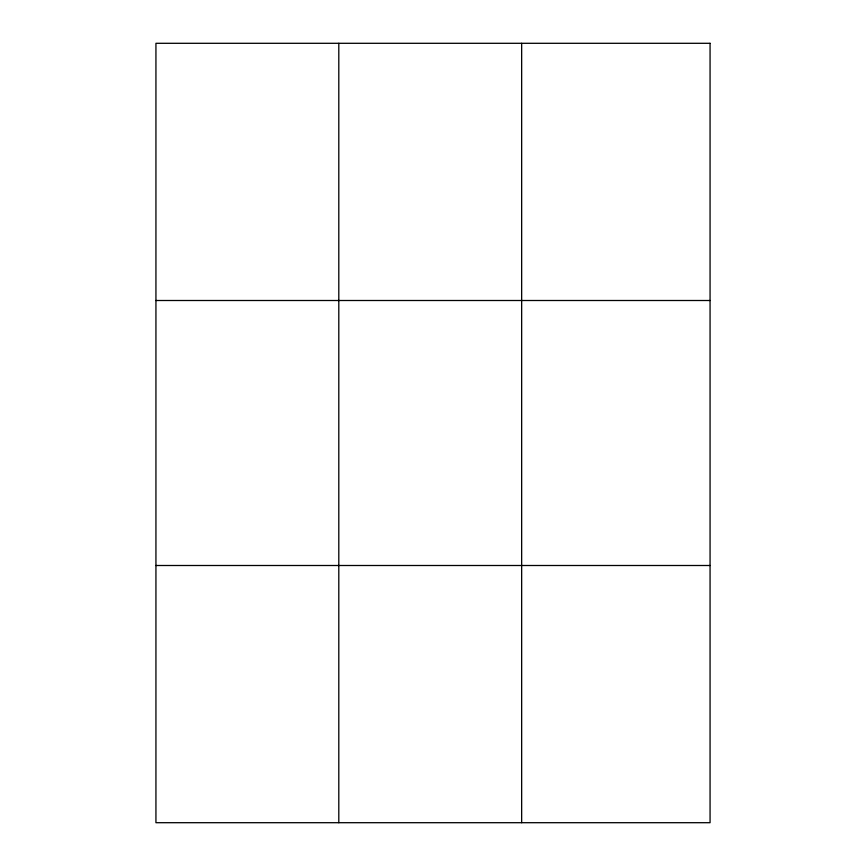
<?xml version="1.0" encoding="UTF-8"?>
<svg xmlns="http://www.w3.org/2000/svg" width="866" height="866" viewBox="0 0 866 866"><rect width="100%" height="100%" fill="white"/><g stroke="black" fill="none" stroke-linecap="round" stroke-linejoin="round"><path stroke-width="1.3" d="M338.801 43.3L338.801 822.7M521.657 43.3L521.657 822.7M155.934 300.502L710.066 300.502M155.934 565.498L710.066 565.498M710.066 43.3L710.066 822.7L155.934 822.7L155.934 43.3L710.066 43.3"/></g></svg>
